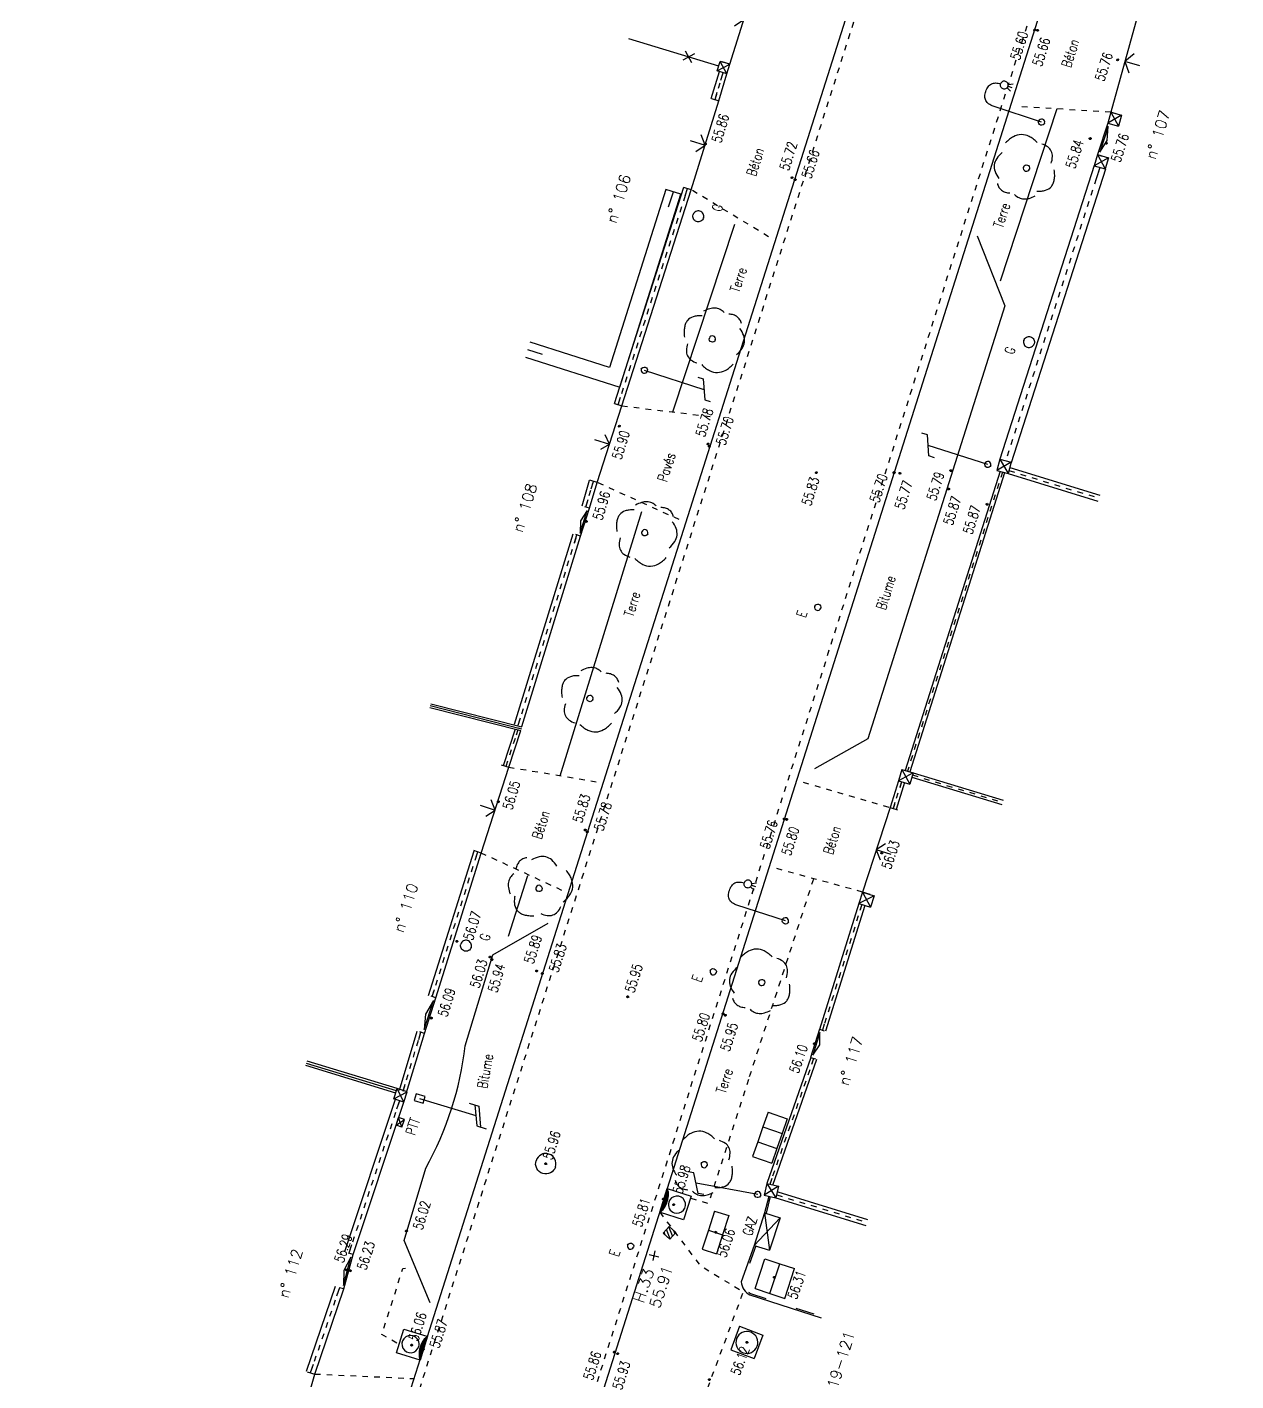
# Model space of a CAD drawing. Extents: x 661843 to 662062, y 6866352 to 6866909.
# Drawn here: x 661873.28 to 661911.86, y 6866459.34 to 6866502.56 of the extents above; entities that cross this region are included whole.
import ezdxf
from ezdxf.enums import TextEntityAlignment as Align

# ---------------------------------------------------------------- set-up
doc = ezdxf.new("R2010")
doc.units = 0
for name, pattern in [('CONTINU', [0]), ('JSI_007', [0.8, 0.3, -0.5]), ('JSI_TCO', [1, 0.5, 0.5]), ('JSI_TIC', [0.2, 0.08, 0.01, -0.1, 0.01])]:
    doc.linetypes.add(name, pattern=pattern)
doc.layers.get('0').update_dxf_attribs({"linetype": 'CONTINUOUS'})
for name, color, linetype in [('ALTI', 140, 'CONTINUOUS'), ('BORDURE', 7, 'CONTINU'), ('LIMITE', 7, 'CONTINUOUS'), ('MOB', 6, 'CONTINUOUS'), ('NUMEROS', 1, 'CONTINUOUS'), ('OBJASS', 22, 'CONTINUOUS'), ('OBJDIVERS', 104, 'CONTINUOUS'), ('OBJEAU', 4, 'CONTINUOUS'), ('OBJEDF', 240, 'CONTINUOUS'), ('OBJEP', 220, 'CONTINUOUS'), ('OBJGAZ', 30, 'CONTINUOUS'), ('OBJTELECOM', 3, 'CONTINUOUS'), ('POINTS-POLYGO', 7, 'CONTINUOUS'), ('POLYGO', 240, 'CONTINUOUS'), ('TEXTE', 7, 'CONTINUOUS'), ('VEGETATION', 3, 'CONTINUOUS'), ('VOIRIE', 7, 'CONTINUOUS'), ('Z', 4, 'CONTINUOUS')]:
    doc.layers.add(name, color=color, linetype=linetype)
doc.styles.add('36-2', font='romans.shx', dxfattribs={"height": 0.36})
doc.styles.add('5-2', font='romand.shx', dxfattribs={"height": 0.35})
doc.styles.add('ROMANS', font='romans.shx', dxfattribs={"width": 0.95, "oblique": 13.5, "height": 5})
doc.styles.get("Standard").update_dxf_attribs({"font": 'romans.shx'})
doc.linetypes.add('JSI_HAIED', pattern='A,0.48,0.06,-0.1,[138,jsi_form.shx,S=0.05,R=0,X=-0.1,Y=0],0.06', length=0.7)
doc.linetypes.add('JSI_MUD', pattern='A,0.0001,[130,jsi_form.shx,S=0.5,R=0,X=0.875,Y=0],-0.75', length=0.7501)
doc.linetypes.add('JSI_MUG', pattern='A,0.0001,[130,jsi_form.shx,S=0.5,R=0,X=-0.125,Y=0],-0.75', length=0.7501)
doc.linetypes.add('JSI_MUR', pattern='A,1e-06,-0.5,[130,jsi_form.shx,S=0.7,R=315,X=0.05,Y=0],-0.5', length=1.000001)

# ---------------------------------------------------------------- blocks, each defined once
blk = doc.blocks.new('$B_200')
at = {"color": 0, "linetype": 'BYBLOCK', "flags": 128}
for points in [[(0, -0.5, -0.414214), (-0.5, 0, -0.414214), (0, 0.5)], [(0, -0.5, 0.414214), (0.5, 0, 0.414214), (0, 0.5)]]:
    blk.add_lwpolyline(points, format="xyb", dxfattribs=at)
blk = doc.blocks.new('$B_220')
at = {"color": 0, "linetype": 'BYBLOCK', "flags": 128}
for points in [[(0.297, 0.272, 0.039633), (0.273, 0.344, 0.053426), (0.241, 0.401, 0.147584), (0.154, 0.47, 0.071882), (0.099, 0.483, 0.058066), (0.036, 0.48, 0.043501), (-0.035, 0.463, 0.032041), (-0.113, 0.431)], [(-0.195, 0.351, 0.077685), (-0.303, 0.336, 0.115926), (-0.379, 0.292, 0.119307), (-0.426, 0.217, 0.082378), (-0.441, 0.113)], [(0.461, -0.046, 0.087593), (0.487, 0.033, 0.096392), (0.482, 0.113, 0.080457), (0.446, 0.192, 0.056881), (0.379, 0.272)], [(-0.441, 0.033, 0.03619), (-0.474, -0.044, 0.046233), (-0.492, -0.116, 0.121403), (-0.482, -0.245, 0.119181), (-0.41, -0.354, 0.044648), (-0.351, -0.401, 0.034835), (-0.277, -0.443)], [(0.379, -0.364, 0.076898), (0.431, -0.319, 0.090424), (0.461, -0.265, 0.083207), (0.472, -0.2, 0.062964), (0.461, -0.126)], [(-0.113, -0.443, 0.078382), (0.005, -0.498, 0.113914), (0.113, -0.503, 0.115194), (0.21, -0.458, 0.080222), (0.297, -0.364)]]:
    blk.add_lwpolyline(points, format="xyb", dxfattribs=at)
blk = doc.blocks.new('$Y_001')
at = {"color": 0, "linetype": 'BYBLOCK', "flags": 128}
for points in [[(-0.5, 0), (0.5, 0)], [(0, -0.5), (0, 0.5)]]:
    blk.add_lwpolyline(points, dxfattribs=at)
blk = doc.blocks.new('TCPOINT')
at = {"color": 0}
blk.add_point((0, 0), dxfattribs=at)
at = {"layer": 'NUMEROS', "style": '36-2'}
blk.add_attdef('MAT', (0.1, 0.1), '', height=0.36, dxfattribs=at)
at = {"layer": 'Z', "style": 'ROMANS'}
blk.add_attdef('ALT', text='', height=0.36, dxfattribs=at).set_placement((0.1, -0.1), align=Align.TOP_LEFT)
blk = doc.blocks.new('$B_030')
at = {"color": 0, "linetype": 'BYBLOCK', "flags": 128}
for points in [[(0, 0), (0, 1)], [(0, 1), (1, 1)], [(0, 1), (1, 0)], [(0, 0), (1, 1)], [(1, 0), (1, 1)], [(0, 0), (1, 0)]]:
    blk.add_lwpolyline(points, dxfattribs=at)
blk = doc.blocks.new('$B_136')
at = {"color": 0, "linetype": 'BYBLOCK', "flags": 128}
for points in [[(-0.156, 0.844), (-0.156, 0.938), (0.156, 1.062), (0.156, 1.156)], [(0, 0), (0, 1)]]:
    blk.add_lwpolyline(points, dxfattribs=at)
blk = doc.blocks.new('$B_001')
at = {"color": 0, "linetype": 'BYBLOCK', "flags": 128}
for points in [[(0, 0), (0, 1)], [(0, 1), (1, 1)], [(1, 0), (1, 1)], [(0, 0), (1, 0)]]:
    blk.add_lwpolyline(points, dxfattribs=at)
blk = doc.blocks.new('$B_130')
at = {"color": 0, "linetype": 'BYBLOCK', "flags": 128}
for points in [[(0, 0), (0, 0.812, -0.08), (0.012, 0.895, -0.117647), (0.047, 0.953, -0.117647), (0.105, 0.988, -0.08), (0.188, 1, -0.08), (0.27, 0.988, -0.117647), (0.328, 0.953, -0.117647), (0.363, 0.895, -0.08), (0.375, 0.812)], [(0.375, 0.688, -0.414214), (0.312, 0.75, -0.414214), (0.375, 0.812)], [(0.375, 0.688, 0.414214), (0.438, 0.75, 0.414214), (0.375, 0.812)]]:
    blk.add_lwpolyline(points, format="xyb", dxfattribs=at)
for points in [[(0.344, 0.688), (0.312, 0.625)], [(0.375, 0.688), (0.375, 0.625)], [(0.406, 0.688), (0.438, 0.625)]]:
    blk.add_lwpolyline(points, dxfattribs=at)
blk = doc.blocks.new('$B_137')
at = {"color": 0, "linetype": 'BYBLOCK', "flags": 128}
for points in [[(-0.156, 0.875), (0.156, 1), (0.156, 1.156)], [(-0.156, 0.781), (-0.156, 0.938), (0.156, 1.062)], [(0, 0), (0, 0.938)]]:
    blk.add_lwpolyline(points, dxfattribs=at)
blk.add_lwpolyline([(-0.055, -0.075), (0.055, -0.075), (0.055, 0.075), (-0.055, 0.075)], close=True)
blk = doc.blocks.new('$B_024')
at = {"color": 0, "linetype": 'BYBLOCK', "flags": 128}
for points in [[(-0.5, -0.5), (-0.5, 0.5), (0.5, 0.5), (0.5, -0.469)], [(-0.438, -0.469), (0.438, -0.469)], [(-0.406, -0.438), (0.406, -0.438)], [(-0.312, -0.406), (0.312, -0.406)], [(-0.219, -0.375), (0.219, -0.375)]]:
    blk.add_lwpolyline(points, dxfattribs=at)
for points in [[(0, -0.281, -0.668179), (-0.243, 0.306, -0.668179), (0.344, 0.062)], [(0, -0.281, 0.414214), (0.344, 0.062)]]:
    blk.add_lwpolyline(points, format="xyb", dxfattribs=at)
blk.add_lwpolyline([(-0.5, -0.5, -0.128795), (-0.178, -0.358, -0.08099), (0.178, -0.358, -0.128795), (0.5, -0.5)], format="xyb", close=True, dxfattribs=at)
blk = doc.blocks.new('$B_020')
at = {"color": 0, "linetype": 'BYBLOCK', "flags": 128}
for points in [[(0, 0), (0, 1)], [(0, 1), (1, 1)], [(1, 0), (1, 1)], [(0, 0), (1, 0)]]:
    blk.add_lwpolyline(points, dxfattribs=at)
for points in [[(0.5, 0.0625, -0.4142136), (0.0625, 0.5, -0.4142136), (0.5, 0.9375)], [(0.5, 0.0625, 0.4142136), (0.9375, 0.5, 0.4142136), (0.5, 0.9375)]]:
    blk.add_lwpolyline(points, format="xyb", dxfattribs=at)
blk = doc.blocks.new('$B_038')
at = {"color": 0, "linetype": 'BYBLOCK', "flags": 128}
blk.add_lwpolyline([(-0.5, 0.5), (0.5, 0.5), (0.5, -0.5), (-0.5, -0.5)], close=True, dxfattribs=at)
for points in [[(-0.34, 0.5), (-0.5, 0.19)], [(0.03, 0.5), (-0.47, -0.5)], [(0.44, 0.5), (-0.06, -0.5)], [(0.5, -0.19), (0.34, -0.5)]]:
    blk.add_lwpolyline(points, dxfattribs=at)
blk = doc.blocks.new('$B_028')
at = {"color": 0, "linetype": 'BYBLOCK', "flags": 128}
for points in [[(0, 0.5), (0, -0.5), (0.094, -0.062)], [(-0.5, -0.5), (-0.5, 0)], [(0.5, 0), (0.5, -0.5)], [(-0.094, -0.062), (0, -0.5)], [(-0.5, -0.5), (0.5, -0.5)]]:
    blk.add_lwpolyline(points, dxfattribs=at)
blk = doc.blocks.new('$B_027')
at = {"color": 0, "linetype": 'BYBLOCK', "flags": 128}
for points in [[(-0.5, -0.5), (0.5, -0.5), (0.5, -0.188)], [(-0.5, -0.5), (-0.5, -0.188)]]:
    blk.add_lwpolyline(points, dxfattribs=at)
blk.add_lwpolyline([(-0.406, -0.406), (0.406, -0.406), (0, -0.188)], close=True, dxfattribs=at)
blk = doc.blocks.new('$B_210')
at = {"linetype": 'CONTINUOUS'}
blk.add_hatch(color=0, dxfattribs=at).paths.add_polyline_path([(0, -0.5, -1), (0, 0.5, -1)])
at = {"color": 0, "linetype": 'BYBLOCK', "flags": 128}
blk.add_lwpolyline([(0, -0.5, -1), (0, 0.5, -1)], format="xyb", close=True, dxfattribs=at)
blk = doc.blocks.new('GEOCROIX')
at = {"color": 0, "linetype": 'BYBLOCK'}
for p, q in [((-0.5, 0.5), (0.5, -0.5)), ((-0.5, -0.5), (0.5, 0.5))]:
    blk.add_line(p, q, dxfattribs=at)

msp = doc.modelspace()

# ---------------------------------------------------------------- linework, layer by layer
at = {"layer": 'BORDURE', "linetype": 'JSI_TCO', "ltscale": 2, "elevation": 57.333, "flags": 128}
for points in [[(661873.284, 6866420.403), (661876.968, 6866432.104), (661884.421, 6866455.611), (661886.063, 6866460.763), (661891.968, 6866479.359), (661905.43, 6866521.805), (661911.016, 6866539.446), (661911.398, 6866540.649, 0.028949), (661911.49, 6866541.018, 0.022625), (661911.552, 6866541.445, 0.017901), (661911.582, 6866541.928, 0.01438), (661911.581, 6866542.468, 0.023859), (661911.543, 6866542.974, 0.026093), (661911.459, 6866543.452, 0.033463), (661911.298, 6866543.982, 0.035211), (661911.071, 6866544.473, 0.044825), (661910.434, 6866545.419, 0.031728), (661909.86, 6866546.04, 0.020083), (661909.5, 6866546.357, 0.025489), (661909.157, 6866546.608, 0.032621), (661908.83, 6866546.794, 0.041564), (661908.52, 6866546.914), (661890.814, 6866552.024)], [(661886.143, 6866461.835), (661885.312, 6866463.827), (661886.006, 6866466.13, 0.097896), (661887.263, 6866470.035), (661888.149, 6866472.944), (661889.908, 6866473.95)]]:
    msp.add_lwpolyline(points, format="xyb", dxfattribs=at)
for points in [[(661910.834, 6866519.531), (661893.713, 6866465.482), (661881.4, 6866426.672)], [(661906.145, 6866499.95), (661904.33, 6866494.445)], [(661893.886, 6866490.281), (661895.871, 6866496.265)], [(661903.605, 6866495.896), (661904.481, 6866493.663), (661900.116, 6866479.842), (661898.41, 6866478.876)], [(661890.293, 6866478.657), (661892.895, 6866487.099)], [(661888.643, 6866473.534), (661889.26, 6866475.479)]]:
    msp.add_lwpolyline(points, dxfattribs=at)
at = {"layer": 'LIMITE', "linetype": 'JSI_MUD', "ltscale": 0.25}
for p, q in [((661895.422, 6866500.863, 113.138), (661895.494, 6866501.102, 113.124)), ((661894.283, 6866497.167, 113.186), (661894.359, 6866497.404, 113.184)), ((661891.284, 6866487.818, 113.263), (661891.355, 6866488.057, 113.261)), ((661890.754, 6866486.106, 113.306), (661890.828, 6866486.345, 113.302))]:
    msp.add_line(p, q, dxfattribs=at)
at = {"layer": 'LIMITE', "linetype": 'JSI_MUG', "ltscale": 0.25}
for p, q in [((661895.237, 6866500.245, 113.174), (661895.308, 6866500.484, 113.16)), ((661892.144, 6866490.504, 113.243), (661892.221, 6866490.742, 113.241)), ((661891.112, 6866487.236, 113.267), (661891.183, 6866487.475, 113.265)), ((661888.954, 6866480.272, 113.385), (661889.027, 6866480.511, 113.381))]:
    msp.add_line(p, q, dxfattribs=at)
at = {"layer": 'LIMITE', "linetype": 'JSI_MUG', "ltscale": 0.38}
msp.add_line((661907.514, 6866498.077, 113.205), (661907.398, 6866497.715, 113.206), dxfattribs=at)
at = {"layer": 'LIMITE', "linetype": 'JSI_MUD', "ltscale": 0.18}
msp.add_line((661888.899, 6866479.96, 113.373), (661888.956, 6866480.131, 113.371), dxfattribs=at)
at = {"layer": 'LIMITE', "linetype": 'JSI_MUG', "ltscale": 0.18}
msp.add_line((661888.569, 6866478.963, 113.381), (661888.625, 6866479.134, 113.38), dxfattribs=at)
at = {"layer": 'LIMITE', "linetype": 'JSI_MUG', "ltscale": 0.2}
for p, q in [((661901.187, 6866478.468, 113.362), (661901.127, 6866478.278, 113.358)), ((661899.921, 6866474.549, 113.385), (661899.861, 6866474.358, 113.387)), ((661898.382, 6866469.631, 113.441), (661898.316, 6866469.442, 113.442))]:
    msp.add_line(p, q, dxfattribs=at)
at = {"layer": 'LIMITE', "linetype": 'JSI_MUD', "ltscale": 0.2}
for p, q in [((661900.977, 6866477.805, 113.347), (661900.917, 6866477.614, 113.342)), ((661898.721, 6866470.724, 113.432), (661898.661, 6866470.534, 113.434)), ((661897.046, 6866465.802, 113.458), (661896.98, 6866465.613, 113.459))]:
    msp.add_line(p, q, dxfattribs=at)
at = {"layer": 'LIMITE', "linetype": 'JSI_MUD', "ltscale": 0.24}
msp.add_line((661887.59, 6866475.999, 113.383), (661887.662, 6866476.228, 113.381), dxfattribs=at)
at = {"layer": 'LIMITE', "linetype": 'JSI_MUG', "ltscale": 0.24}
msp.add_line((661886.213, 6866471.608, 113.415), (661886.284, 6866471.837, 113.414), dxfattribs=at)
at = {"layer": 'LIMITE', "linetype": 'JSI_MUD', "ltscale": 0.28}
for p, q in [((661885.086, 6866468.022, 113.518), (661885.174, 6866468.287, 113.516)), ((661883.17, 6866462.055, 113.556), (661883.26, 6866462.32, 113.556))]:
    msp.add_line(p, q, dxfattribs=at)
at = {"layer": 'LIMITE', "linetype": 'JSI_MUG', "ltscale": 0.28}
for p, q in [((661883.56, 6866463.424, 113.549), (661883.648, 6866463.69, 113.547)), ((661882.332, 6866459.606, 113.554), (661882.422, 6866459.871, 113.555))]:
    msp.add_line(p, q, dxfattribs=at)
at = {"layer": 'LIMITE', "elevation": 57.333, "flags": 128}
for points in [[(661895.354, 6866501.31), (661892.485, 6866502.186)], [(661904.644, 6866488.494), (661907.513, 6866487.617)], [(661904.586, 6866488.303), (661907.455, 6866487.426)], [(661901.513, 6866478.613), (661904.382, 6866477.737)], [(661901.557, 6866478.757), (661904.426, 6866477.88)], [(661885.091, 6866468.673), (661882.222, 6866469.549)], [(661885.047, 6866468.53), (661882.178, 6866469.406)], [(661897.177, 6866465.183), (661900.046, 6866464.306)], [(661897.236, 6866465.374), (661900.105, 6866464.498)]]:
    msp.add_lwpolyline(points, dxfattribs=at)
at = {"layer": 'LIMITE', "linetype": 'JSI_TCO', "ltscale": 2, "elevation": 57.333, "flags": 128}
for points in [[(661895.117, 6866500.281), (661895.374, 6866501.138)], [(661895.356, 6866500.209), (661895.613, 6866501.066)], [(661907.333, 6866498.135), (661904.327, 6866488.768)], [(661907.695, 6866498.018), (661904.689, 6866488.652)], [(661892.025, 6866490.543), (661894.24, 6866497.443)], [(661892.263, 6866490.466), (661894.478, 6866497.366)], [(661890.992, 6866487.271), (661891.235, 6866488.093)], [(661904.333, 6866488.377), (661901.304, 6866478.831)], [(661904.476, 6866488.332), (661901.447, 6866478.786)], [(661891.232, 6866487.2), (661891.475, 6866488.022)], [(661888.834, 6866480.309), (661890.708, 6866486.382)], [(661889.073, 6866480.235), (661890.947, 6866486.308)], [(661886.134, 6866480.841), (661889.041, 6866480.102)], [(661886.163, 6866480.957), (661889.071, 6866480.219)], [(661888.483, 6866478.991), (661888.871, 6866480.159)], [(661888.654, 6866478.935), (661889.041, 6866480.102)], [(661901.092, 6866478.499), (661900.821, 6866477.644)], [(661901.282, 6866478.438), (661901.012, 6866477.584)], [(661886.098, 6866471.644), (661887.548, 6866476.263)], [(661886.327, 6866471.572), (661887.777, 6866476.192)], [(661899.826, 6866474.579), (661898.566, 6866470.563)], [(661900.017, 6866474.519), (661898.757, 6866470.504)], [(661885.166, 6866468.62), (661885.733, 6866470.502)], [(661885.396, 6866468.551), (661885.963, 6866470.433)], [(661898.287, 6866469.664), (661896.885, 6866465.646)], [(661898.476, 6866469.598), (661897.074, 6866465.58)], [(661883.427, 6866463.468), (661885.041, 6866468.331)], [(661883.693, 6866463.38), (661885.307, 6866468.243)], [(661882.199, 6866459.651), (661883.128, 6866462.365)], [(661882.464, 6866459.56), (661883.393, 6866462.275)]]:
    msp.add_lwpolyline(points, dxfattribs=at)
at = {"layer": 'LIMITE', "linetype": 'JSI_TIC', "ltscale": 2, "elevation": 57.333, "flags": 128}
for points in [[(661895.237, 6866500.245), (661895.494, 6866501.102)], [(661907.514, 6866498.077), (661904.508, 6866488.71)], [(661892.144, 6866490.504), (661894.359, 6866497.404)], [(661891.112, 6866487.236), (661891.355, 6866488.057)], [(661904.405, 6866488.355), (661901.376, 6866478.809)], [(661904.615, 6866488.399), (661907.484, 6866487.522)], [(661888.954, 6866480.272), (661890.828, 6866486.345)], [(661888.569, 6866478.963), (661888.956, 6866480.131)], [(661901.535, 6866478.685), (661904.404, 6866477.808)], [(661901.187, 6866478.468), (661900.917, 6866477.614)], [(661886.213, 6866471.608), (661887.662, 6866476.228)], [(661899.921, 6866474.549), (661898.661, 6866470.534)], [(661885.281, 6866468.585), (661885.848, 6866470.468)], [(661898.382, 6866469.631), (661896.98, 6866465.613)], [(661883.56, 6866463.424), (661885.174, 6866468.287)], [(661897.206, 6866465.279), (661900.075, 6866464.402)], [(661882.332, 6866459.606), (661883.26, 6866462.32)]]:
    msp.add_lwpolyline(points, dxfattribs=at)
at = {"layer": 'LIMITE', "linetype": 'JSI_MUR', "ltscale": 0.12, "elevation": 57.333, "flags": 128}
msp.add_lwpolyline([(661886.148, 6866480.899), (661889.056, 6866480.16)], dxfattribs=at)
at = {"layer": 'LIMITE', "linetype": 'JSI_MUD', "ltscale": 0.12, "elevation": 57.333, "flags": 128}
msp.add_lwpolyline([(661888.94, 6866480.19), (661889.056, 6866480.16)], dxfattribs=at)
at = {"layer": 'LIMITE', "linetype": 'JSI_MUD', "ltscale": 0.24, "elevation": 57.333, "flags": 128}
msp.add_lwpolyline([(661885.779, 6866470.238), (661885.848, 6866470.468)], dxfattribs=at)
at = {"layer": 'LIMITE', "linetype": 'JSI_MUR', "ltscale": 0.15, "elevation": 57.333, "flags": 128}
msp.add_lwpolyline([(661885.069, 6866468.601), (661882.2, 6866469.478)], dxfattribs=at)
at = {"layer": 'LIMITE', "linetype": 'JSI_MUG', "ltscale": 0.24, "elevation": 57.333, "flags": 128}
msp.add_lwpolyline([(661885.281, 6866468.585), (661885.35, 6866468.815)], dxfattribs=at)
at = {"layer": 'LIMITE', "linetype": 'CONTINUOUS', "ltscale": 2, "elevation": 57.333, "flags": 128}
msp.add_lwpolyline([(661896.948, 6866465.232), (661896.817, 6866464.704)], dxfattribs=at)
at = {"layer": 'LIMITE', "linetype": 'JSI_007', "ltscale": 2, "elevation": 57.333, "flags": 128}
msp.add_lwpolyline([(661896.997, 6866465.223), (661896.866, 6866464.695)], dxfattribs=at)
at = {"layer": 'LIMITE', "linetype": 'CONTINUOUS', "ltscale": 2, "elevation": 57.333, "flags": 128}
msp.add_lwpolyline([(661896.485, 6866463.668), (661896.074, 6866462.506, 0.25469), (661896.349, 6866462.083), (661898.621, 6866461.351)], format="xyb", dxfattribs=at)
at = {"layer": 'LIMITE', "linetype": 'JSI_007', "ltscale": 2, "elevation": 57.333, "flags": 128}
msp.add_lwpolyline([(661896.533, 6866463.651), (661896.124, 6866462.499, 0.246394), (661896.369, 6866462.129), (661898.636, 6866461.399)], format="xyb", dxfattribs=at)
at = {"layer": 'VEGETATION', "linetype": 'JSI_HAIED', "ltscale": 2, "elevation": 57.333, "flags": 128}
msp.add_lwpolyline([(661889.184, 6866492.019), (661892.194, 6866491.066), (661894.143, 6866497.222), (661893.667, 6866497.373), (661891.869, 6866491.694), (661889.332, 6866492.497)], dxfattribs=at)
at = {"layer": 'VEGETATION', "linetype": 'JSI_MUD', "ltscale": 0.8, "elevation": 57.333, "flags": 128}
for points in [[(661893.754, 6866496.821), (661893.905, 6866497.298)], [(661889.735, 6866492.107), (661889.258, 6866492.258)]]:
    msp.add_lwpolyline(points, dxfattribs=at)
at = {"layer": 'VOIRIE', "linetype": 'JSI_TIC', "ltscale": 2, "elevation": 57.333, "flags": 128}
msp.add_lwpolyline([(661873.542, 6866420.322), (661877.226, 6866432.022), (661884.678, 6866455.529), (661886.321, 6866460.681), (661892.226, 6866479.277), (661905.688, 6866521.724), (661911.273, 6866539.365), (661911.655, 6866540.567, 0.028529), (661911.754, 6866540.958, 0.022609), (661911.819, 6866541.407, 0.018086), (661911.852, 6866541.913, 0.014656), (661911.851, 6866542.476, 0.023976), (661911.811, 6866543.009, 0.026092), (661911.721, 6866543.513, 0.033534), (661911.55, 6866544.079, 0.035162), (661911.308, 6866544.603, 0.044895), (661910.643, 6866545.59, 0.031859), (661910.046, 6866546.235, 0.020254), (661909.668, 6866546.568, 0.025386), (661909.305, 6866546.834, 0.03313), (661908.943, 6866547.04, 0.041214), (661908.595, 6866547.174), (661890.889, 6866552.284)], format="xyb", dxfattribs=at)
for points in [[(661910.576, 6866519.613), (661893.455, 6866465.563), (661881.143, 6866426.754)], [(661907.862, 6866499.84), (661904.893, 6866500.024)], [(661896.942, 6866495.867), (661894.478, 6866497.366)], [(661892.263, 6866490.466), (661895.15, 6866490.12)], [(661894.095, 6866486.834), (661891.475, 6866488.022)], [(661888.654, 6866478.935), (661891.448, 6866478.467)], [(661898.05, 6866478.449), (661900.821, 6866477.644)], [(661890.35, 6866475), (661887.777, 6866476.192)], [(661899.943, 6866474.946), (661897.201, 6866475.694)], [(661898.374, 6866475.361), (661896.301, 6866468.958)], [(661896.301, 6866468.958), (661895.023, 6866464.996), (661894.439, 6866465.171)], [(661893.473, 6866464.723), (661894.761, 6866463.023), (661896.134, 6866462.184), (661894.611, 6866458.074), (661895.067, 6866457.902), (661894.802, 6866456.741), (661895.919, 6866456.401)], [(661885.078, 6866460.549), (661884.604, 6866460.822), (661885.272, 6866462.927), (661885.527, 6866462.96)], [(661882.464, 6866459.56), (661885.646, 6866459.415)]]:
    msp.add_lwpolyline(points, dxfattribs=at)

# ---------------------------------------------------------------- block references
at = {"layer": 'ALTI', "linetype": 'CONTINUOUS'}
for p, xscale, yscale, rotation in [((661905.434, 6866502.464, 57.333), 0.0600000002881828, 0.0600000002881828, 252.4233613286478), ((661905.529, 6866502.457, 57.333), 0.0600000002881828, 0.0600000002881828, 252.4233613286478), ((661908.084, 6866501.514, 57.333), 0.0599999999267372, 0.0599999999267372, 176.4498011417628), ((661894.921, 6866498.823, 57.333), 0.0600000000849694, 0.0600000000849694, 73.32380857122354), ((661907.206, 6866499, 57.333), 0.0599999996689909, 0.0599999996689909, 252.2083726871553), ((661907.722, 6866498.847, 57.333), 0.0599999996689909, 0.0599999996689909, 252.2083726871553), ((661897.692, 6866497.752, 57.333), 0.0599999997482003, 0.0599999997482003, 72.40329474870799), ((661897.791, 6866497.686, 57.333), 0.0599999997482003, 0.0599999997482003, 72.40329474870799), ((661892.183, 6866489.818, 57.333), 0.060000000054707, 0.060000000054707, 353.1639735187448), ((661895.013, 6866489.248, 57.333), 0.0599999997482003, 0.0599999997482003, 72.40329474870799), ((661895.055, 6866489.177, 57.333), 0.0599999997482003, 0.0599999997482003, 72.40329474870799), ((661898.471, 6866488.335, 57.333), 0.0600000002881828, 0.0600000002881828, 252.4233613286478), ((661900.95, 6866488.337, 57.333), 0.0600000002881828, 0.0600000002881828, 252.4233613286478), ((661901.136, 6866488.314, 57.333), 0.0600000002881828, 0.0600000002881828, 252.4233613286478), ((661902.76, 6866488.4, 57.333), 0.0600000000781802, 0.0600000000781802, 252.473461499684), ((661902.685, 6866487.81, 57.333), 0.0600000000781802, 0.0600000000781802, 252.473461499684), ((661903.918, 6866487.328, 57.333), 0.0600000003738152, 0.0600000003738152, 252.5821843563626), ((661891.128, 6866486.777, 57.333), 0.0600000000862574, 0.0600000000862574, 73.5092958850407), ((661888.319, 6866477.827, 57.333), 0.059999999973202, 0.059999999973202, 350.4932371115172), ((661897.444, 6866477.28, 57.333), 0.0600000002881828, 0.0600000002881828, 252.4233613286478), ((661897.521, 6866477.263, 57.333), 0.0600000002881828, 0.0600000002881828, 252.4233613286478), ((661891.092, 6866476.926, 57.333), 0.0600000004349758, 0.0600000004349758, 72.38283522175473), ((661891.16, 6866476.866, 57.333), 0.0600000004349758, 0.0600000004349758, 72.38283522175473), ((661900.556, 6866476.195, 57.333), 0.0600000001353789, 0.0600000001353789, 164.7418427703335), ((661886.998, 6866473.373, 57.333), 0.0600000004302124, 0.0600000004302124, 72.57954014203985), ((661888.054, 6866472.873, 57.333), 0.0599999998233541, 0.0599999998233541, 73.05915537705569), ((661888.113, 6866472.795, 57.333), 0.0599999998233541, 0.0599999998233541, 73.05915537705569), ((661889.544, 6866472.429, 57.333), 0.0600000004349758, 0.0600000004349758, 72.38283522175473), ((661889.724, 6866472.348, 57.333), 0.0600000004349758, 0.0600000004349758, 72.38283522175473), ((661892.452, 6866471.603, 57.333), 0.0599999997374216, 0.0599999997374216, 72.38300775220966), ((661886.183, 6866470.921, 57.333), 0.0600000001221144, 0.0600000001221144, 73.23731139989724), ((661895.49, 6866471.062, 57.333), 0.0600000002881828, 0.0600000002881828, 252.4233613286478), ((661895.566, 6866471.013, 57.333), 0.0600000002881828, 0.0600000002881828, 252.4233613286478), ((661898.407, 6866470.106, 57.333), 0.0599999998531823, 0.0599999998531823, 250.7655576430643), ((661889.836, 6866466.272, 57.333), 0.0599999997374216, 0.0599999997374216, 72.38300775220966), ((661893.585, 6866465.147, 57.333), 0.0600000002452124, 0.0600000002452124, 252.3985752335697), ((661893.916, 6866464.967, 57.333), 0.0600000002452124, 0.0600000002452124, 252.3985752335697), ((661885.39, 6866464.126, 57.333), 0.0600000002671778, 0.0600000002671778, 73.22836453475759), ((661895.258, 6866464.088, 57.333), 0.0599999997951928, 0.0599999997951928, 163.3582546128157), ((661883.479, 6866462.883, 57.333), 0.0599999999250242, 0.0599999999250242, 71.64479912053204), ((661883.594, 6866462.855, 57.333), 0.0599999999250242, 0.0599999999250242, 71.64479912053204), ((661897.131, 6866462.649, 57.333), 0.0600000001606075, 0.0600000001606075, 342.1516194232317), ((661885.556, 6866460.483, 57.333), 0.0599999996030648, 0.0599999996030648, 72.31473653625078), ((661885.923, 6866460.353, 57.333), 0.0599999996030648, 0.0599999996030648, 72.31473653625078), ((661896.251, 6866460.568, 57.333), 0.0599999999900891, 0.0599999999900891, 249.6642970151941), ((661892.022, 6866460.259, 57.333), 0.0600000002452124, 0.0600000002452124, 252.3985752335697), ((661892.13, 6866460.211, 57.333), 0.0600000002452124, 0.0600000002452124, 252.3985752335697), ((661895.057, 6866459.384, 57.333), 0.0599999999900891, 0.0599999999900891, 249.6642970151941)]:
    msp.add_blockref('$B_210', p, dxfattribs=dict(at, xscale=xscale, yscale=yscale, rotation=rotation))
at = {"layer": 'LIMITE', "linetype": 'CONTINUOUS'}
for name, p, xscale, yscale, rotation in [('$B_028', (661895.912, 6866502.875, 57.333), 2.994082837475387, 0.5000000000742785, 72.64669175402425), ('$B_028', (661908.55, 6866501.389, 57.333), 3.353319771168202, 0.5000000000742785, 254.5349376902484), ('$B_030', (661895.613, 6866501.066, 57.333), 0.3181565809645841, 0.3181999999796281, 73.3682528216933), ('$B_028', (661894.679, 6866498.861, 57.333), 2.975286286779661, 0.5000000000742785, 72.8326320450051), ('$B_030', (661907.862, 6866499.84, 57.333), 0.3577350138395486, 0.3576999997166818, 254.3677953150403), ('$B_027', (661907.841, 6866498.914, 57.333), 1.060309507039247, 0.5000000000742785, 252.0666212177945), ('$B_030', (661907.439, 6866498.486, 57.333), 0.3673242982809062, 0.3673000004373911, 253.1857606771221), ('$B_028', (661891.631, 6866489.321, 57.333), 2.568190198919073, 0.5000000000742785, 72.1211537848398), ('$B_030', (661904.327, 6866488.768, 57.333), 0.3762431664332698, 0.3762000000297528, 254.0421328680738), ('$B_027', (661890.851, 6866486.83, 57.333), 0.9360255391804461, 0.5000000000742785, 72.30552636580067), ('$B_028', (661887.977, 6866477.639, 57.333), 2.880051999265152, 0.5000000000742785, 72.2617811406866), ('$B_030', (661901.195, 6866478.86, 57.333), 0.3762431664332698, 0.3762000000297528, 254.0421328680738), ('$B_028', (661900.62, 6866476.218, 57.333), 2.837465929556965, 0.5000000000742785, 251.9626892110379), ('$B_030', (661899.943, 6866474.946, 57.333), 0.3858263338862211, 0.3857999998191724, 252.3332585584707), ('$B_027', (661885.907, 6866471.079, 57.333), 1.195661264731739, 0.5000000000742785, 72.27213960318593), ('$B_027', (661898.665, 6866470.04, 57.333), 0.9418018954470835, 0.5000000000742785, 252.8022392957805), ('$B_030', (661885.307, 6866468.243, 57.333), 0.3400239994692813, 0.3400000001623814, 71.63819888148167), ('$B_030', (661896.885, 6866465.646, 57.333), 0.3866602252375759, 0.386700000207389, 257.2296380793844), ('$B_027', (661883.302, 6866462.893, 57.333), 1.145260712841209, 0.5000000000742785, 74.80443071225088), ('$B_028', (661881.879, 6866458.425, 57.333), 2.505066563757055, 0.5000000000742785, 74.02252308525404)]:
    msp.add_blockref(name, p, dxfattribs=dict(at, xscale=xscale, yscale=yscale, rotation=rotation))
at = {"layer": 'LIMITE', "xscale": 0.300000000136119, "yscale": 0.300000000136119, "zscale": 0.300000000136119, "rotation": 163.0171489087901}
msp.add_blockref('GEOCROIX', (661894.398, 6866501.602, 57.333), dxfattribs=at)
at = {"layer": 'MOB', "linetype": 'CONTINUOUS', "xscale": 0.2851621467404419, "yscale": 0.2852000003534705, "rotation": 228.5144922720574}
msp.add_blockref('$B_038', (661893.781, 6866464.068, 57.333), dxfattribs=at)
at = {"layer": 'OBJASS', "linetype": 'CONTINUOUS'}
for name, p, xscale, yscale, rotation in [('$B_200', (661889.836, 6866466.272, 57.333), 0.6499999999567997, 0.6499999999567997, 72.38300792393392), ('$B_024', (661893.972, 6866464.982, 57.333), 0.7959369450303573, 0.7958999998632994, 252.5046199855453), ('$B_024', (661885.566, 6866460.499, 57.333), 0.796551724386596, 0.7966000000613346, 73.00642957297958), ('$B_020', (661896.015, 6866461.083, 57.333), 0.8000482111839301, 0.7999999995604627, 249.6661827350337)]:
    msp.add_blockref(name, p, dxfattribs=dict(at, xscale=xscale, yscale=yscale, rotation=rotation))
at = {"layer": 'OBJDIVERS', "linetype": 'CONTINUOUS'}
for p, xscale, yscale, rotation in [((661895.222, 6866464.764, 57.333), 0.6418169913585051, 0.4768000004267445, 252.0749395493489), ((661895.025, 6866464.153, 57.333), 0.6419423731747402, 0.4768000004267445, 252.0691002438973), ((661896.514, 6866462.285, 57.333), 0.4996928054567203, 0.9993999995799676, 341.9180095142383), ((661896.989, 6866462.129, 57.333), 0.4996928055673863, 0.9993999995799676, 341.9180095183814)]:
    msp.add_blockref('$B_001', p, dxfattribs=dict(at, xscale=xscale, yscale=yscale, rotation=rotation))
at = {"layer": 'OBJEAU', "linetype": 'CONTINUOUS'}
for p, xscale, yscale, rotation in [((661898.511, 6866484.036, 57.333), 0.2000000003804326, 0.2000000003804326, 252.4233612643368), ((661895.178, 6866472.401, 57.333), 0.2000000003804326, 0.2000000003804326, 252.4233612643368), ((661892.54, 6866463.641, 57.333), 0.2000000004086238, 0.2000000004086238, 252.3986679511451)]:
    msp.add_blockref('$B_200', p, dxfattribs=dict(at, xscale=xscale, yscale=yscale, rotation=rotation))
at = {"layer": 'OBJEDF', "linetype": 'CONTINUOUS', "xscale": 1.999999999728582, "yscale": 1.999999999728582, "rotation": 253.2373113194735}
msp.add_blockref('$B_137', (661885.809, 6866468.357, 57.333), dxfattribs=at)
at = {"layer": 'OBJEP', "linetype": 'CONTINUOUS'}
for name, p, xscale, yscale, rotation in [('$B_130', (661905.657, 6866499.524, 57.333), 1.999999999810085, 1.999999999810085, 71.75320682198915), ('$B_200', (661905.657, 6866499.524, 57.333), 0.1999999998706888, 0.1999999998706888, 71.75320683263938), ('$B_130', (661897.48, 6866474.025, 57.333), 1.999999999533074, 1.999999999533074, 72.06402542042423), ('$B_200', (661897.48, 6866474.025, 57.333), 0.1999999996347334, 0.1999999996347334, 72.06402535582912)]:
    msp.add_blockref(name, p, dxfattribs=dict(at, xscale=xscale, yscale=yscale, rotation=rotation))
at = {"layer": 'OBJGAZ', "linetype": 'CONTINUOUS'}
for name, p, xscale, yscale, rotation in [('$B_200', (661894.701, 6866496.518, 57.333), 0.3499999996561742, 0.3499999996561742, 72.20290710803916), ('$B_200', (661905.252, 6866492.504, 57.333), 0.3499999997596762, 0.3499999997596762, 252.208372822666), ('$B_200', (661887.29, 6866473.231, 57.333), 0.3500000001167213, 0.3500000001167213, 72.57954003244586), ('$B_030', (661896.817, 6866464.704, 57.333), 1.087917129050521, 0.51819999963741, 252.2365723386675)]:
    msp.add_blockref(name, p, dxfattribs=dict(at, xscale=xscale, yscale=yscale, rotation=rotation))
at = {"layer": 'OBJTELECOM', "linetype": 'CONTINUOUS'}
for name, p, xscale, yscale, rotation in [('$B_200', (661892.979, 6866491.605, 57.333), 0.2000000001733993, 0.2000000001733993, 252.2029071520609), ('$B_136', (661892.979, 6866491.605, 57.333), 2.000000000102812, 2.000000000102812, 252.2029071230496), ('$B_136', (661903.941, 6866488.594, 57.333), 2.00000000016252, 2.00000000016252, 72.20837282277459), ('$B_200', (661903.941, 6866488.594, 57.333), 0.1999999997359891, 0.1999999997359891, 72.2083728110197), ('$B_030', (661885.247, 6866467.444, 57.333), 0.2499585962995255, 0.1999999996568045, 71.64941639559036), ('$B_001', (661896.927, 6866467.92, 57.333), 0.5000588865143922, 0.6499999998173706, 250.7615425783539), ('$B_001', (661896.762, 6866467.448, 57.333), 0.4999320453015703, 0.6499999998173706, 250.7687092633511), ('$B_001', (661896.597, 6866466.976, 57.333), 0.5000588864760334, 0.6499999998173706, 250.7615425909477), ('$B_136', (661896.596, 6866465.29, 57.333), 2.000000000291062, 2.000000000291062, 79.56366602492857), ('$B_200', (661896.596, 6866465.29, 57.333), 0.1999999999248619, 0.1999999999248619, 79.56366603977486)]:
    msp.add_blockref(name, p, dxfattribs=dict(at, xscale=xscale, yscale=yscale, rotation=rotation))
at = {"layer": 'POINTS-POLYGO'}
ref = msp.add_blockref('TCPOINT', (661893.29, 6866463.338, 57.333), dxfattribs=dict(at, rotation=359.518964722964))
ref.add_attrib('MAT', 'H.33', (661892.956, 6866461.795, 57.333), dxfattribs={"layer": 'NUMEROS', "height": 0.36, "rotation": 71.8065, "style": '36-2'})
ref.add_attrib('ALT', '55.91', dxfattribs={"layer": 'Z', "height": 0.36, "rotation": 71.8065, "style": 'ROMANS'}).set_placement((661893.127, 6866461.739, 57.333), align=Align.TOP_LEFT)
at = {"layer": 'POLYGO', "linetype": 'CONTINUOUS', "xscale": 0.3200000000209822, "yscale": 0.3200000000209822, "zscale": 0.3200000000209822, "rotation": 348.0799646896258}
msp.add_blockref('$Y_001', (661893.29, 6866463.338, 113.247), dxfattribs=at)
at = {"layer": 'VEGETATION', "linetype": 'CONTINUOUS'}
for name, p, xscale, yscale, rotation in [('$B_220', (661905.172, 6866498.059, 57.333), 1.999999999810085, 1.999999999810085, 251.7532068219892), ('$B_200', (661905.172, 6866498.059, 57.333), 0.1999999998706888, 0.1999999998706888, 251.7532068326394), ('$B_220', (661895.15, 6866492.601, 57.333), 2.000000000112815, 2.000000000112815, 71.6415231244155), ('$B_200', (661895.15, 6866492.601, 57.333), 0.1999999997204384, 0.1999999997204384, 71.64152312136281), ('$B_220', (661892.996, 6866486.416, 57.333), 2.00000000015104, 2.00000000015104, 72.87004382447168), ('$B_200', (661892.996, 6866486.416, 57.333), 0.200000000217108, 0.200000000217108, 72.87004381787884), ('$B_220', (661891.245, 6866481.123, 57.333), 2.00000000015104, 2.00000000015104, 72.87004382447168), ('$B_200', (661891.245, 6866481.123, 57.333), 0.200000000217108, 0.200000000217108, 72.87004381787884), ('$B_220', (661889.615, 6866475.062, 57.333), 2.000000000147482, 2.000000000147482, 155.1542547178004), ('$B_200', (661889.615, 6866475.062, 57.333), 0.1999999998656602, 0.1999999998656602, 155.1542547862293), ('$B_220', (661896.723, 6866472.058, 57.333), 1.999999999533074, 1.999999999533074, 252.0640254204243), ('$B_200', (661896.723, 6866472.058, 57.333), 0.1999999996347334, 0.1999999996347334, 252.0640253558291), ('$B_220', (661894.89, 6866466.245, 57.333), 2.000000000083273, 2.000000000083273, 252.1240437242938), ('$B_200', (661894.89, 6866466.245, 57.333), 0.1999999996537828, 0.1999999996537828, 252.1240436915348)]:
    msp.add_blockref(name, p, dxfattribs=dict(at, xscale=xscale, yscale=yscale, rotation=rotation))

# ---------------------------------------------------------------- texts
at = {"layer": 'ALTI', "linetype": 'CONTINUOUS', "width": 0.75}
for s, rotation, p in [('55.60', 72.4234, (661905.233, 6866502.36, 57.333)), ('55.76', 72.1564, (661907.934, 6866501.684, 57.333)), ('55.84', 72.2084, (661907.004, 6866498.896, 57.333)), ('55.70', 72.4234, (661900.749, 6866488.233, 57.333)), ('55.79', 72.4735, (661902.559, 6866488.296, 57.333)), ('55.87', 72.5822, (661903.717, 6866487.223, 57.333)), ('55.76', 72.4234, (661897.243, 6866477.175, 57.333)), ('56.03', 71.5603, (661901.135, 6866476.527, 57.333)), ('55.80', 72.4234, (661895.081, 6866471.025, 57.333)), ('56.10', 70.7656, (661898.203, 6866470.008, 57.333)), ('55.81', 72.3986, (661893.176, 6866465.111, 57.333)), ('55.86', 72.3986, (661891.612, 6866460.222, 57.333))]:
    msp.add_text(s, height=0.32, rotation=rotation, dxfattribs=at).set_placement(p, align=Align.RIGHT)
for s, rotation, p in [('55.66', 72.4234, (661905.633, 6866502.256, 57.333)), ('55.76', 72.2084, (661908.144, 6866499.195, 57.333)), ('55.77', 72.4234, (661901.24, 6866488.113, 57.333)), ('55.87', 72.4735, (661902.789, 6866487.609, 57.333)), ('55.80', 72.4234, (661897.626, 6866477.062, 57.333)), ('55.95', 72.4234, (661895.671, 6866470.812, 57.333)), ('55.93', 72.3986, (661892.234, 6866460.01, 57.333))]:
    msp.add_text(s, height=0.32, rotation=rotation, dxfattribs=at).set_placement(p, align=Align.TOP_RIGHT)
for s, rotation, p in [('55.86', 73.3238, (661895.12, 6866498.93, 57.333)), ('55.66', 72.4033, (661897.992, 6866497.79, 57.333)), ('55.70', 72.4033, (661895.256, 6866489.281, 57.333)), ('55.90', 72.6085, (661891.938, 6866488.825, 57.333)), ('55.96', 73.5093, (661891.327, 6866486.885, 57.333)), ('56.05', 73.0723, (661888.451, 6866477.643, 57.333)), ('55.78', 72.3828, (661891.361, 6866476.97, 57.333)), ('56.07', 72.5795, (661887.198, 6866473.478, 57.333)), ('55.83', 72.3828, (661889.924, 6866472.452, 57.333)), ('55.94', 73.0592, (661887.977, 6866471.804, 57.333)), ('56.09', 73.2373, (661886.383, 6866471.029, 57.333)), ('56.02', 73.2284, (661885.589, 6866464.233, 57.333)), ('56.23', 71.6448, (661883.797, 6866462.956, 57.333)), ('55.87', 72.3147, (661886.124, 6866460.457, 57.333))]:
    msp.add_text(s, height=0.32, rotation=rotation, dxfattribs=at).set_placement(p, align=Align.TOP_LEFT)
for s, rotation, p in [('55.72', 72.4033, (661897.588, 6866497.953, 57.333)), ('55.78', 72.4033, (661894.908, 6866489.449, 57.333)), ('55.83', 72.3828, (661890.987, 6866477.127, 57.333)), ('55.89', 72.3828, (661889.44, 6866472.63, 57.333)), ('56.03', 73.0592, (661887.711, 6866471.855, 57.333)), ('56.29', 71.6448, (661883.378, 6866463.085, 57.333))]:
    msp.add_text(s, height=0.32, rotation=rotation, dxfattribs=at).set_placement(p)
for s, rotation, p in [('55.83', 72.4234, (661898.422, 6866488.183, 57.333)), ('55.98', 72.3986, (661894.309, 6866466.216, 57.333)), ('56.06', 70.9997, (661895.734, 6866464.183, 57.333)), ('56.12', 69.6643, (661896.196, 6866460.418, 57.333))]:
    msp.add_text(s, height=0.32, rotation=rotation, dxfattribs=at).set_placement(p, align=Align.MIDDLE_RIGHT)
for s, rotation, p in [('55.95', 72.383, (661892.501, 6866471.755, 57.333)), ('55.96', 72.383, (661889.884, 6866466.424, 57.333)), ('56.31', 70.9997, (661897.691, 6866461.972, 57.333)), ('56.06', 72.3147, (661885.605, 6866460.635, 57.333))]:
    msp.add_text(s, height=0.32, rotation=rotation, dxfattribs=at).set_placement(p, align=Align.MIDDLE_LEFT)
at = {"layer": 'OBJEAU', "linetype": 'CONTINUOUS', "width": 0.75}
for rotation, p in [(72.4234, (661898.184, 6866483.867, 57.333)), (72.4234, (661894.852, 6866472.232, 57.333)), (72.3987, (661892.213, 6866463.471, 57.333))]:
    msp.add_text('E', height=0.32, rotation=rotation, dxfattribs=at).set_placement(p, align=Align.RIGHT)
at = {"layer": 'OBJGAZ', "linetype": 'CONTINUOUS', "width": 0.75}
for rotation, p in [(72.2029, (661895.123, 6866496.735, 57.333)), (72.5795, (661887.71, 6866473.45, 57.333))]:
    msp.add_text('G', height=0.32, rotation=rotation, dxfattribs=at).set_placement(p, align=Align.TOP_LEFT)
msp.add_text('G', height=0.32, rotation=72.2084, dxfattribs=at).set_placement((661904.831, 6866492.287, 57.333), align=Align.RIGHT)
msp.add_text('GAZ', height=0.32, rotation=72.2366, dxfattribs=at).set_placement((661896.499, 6866464.235, 57.333), align=Align.CENTER)
at = {"layer": 'OBJTELECOM', "linetype": 'CONTINUOUS', "width": 0.75}
msp.add_text('PTT', height=0.32, rotation=71.6448, dxfattribs=at).set_placement((661885.439, 6866467.513, 57.333), align=Align.TOP_CENTER)
at = {"layer": 'TEXTE', "linetype": 'CONTINUOUS', "width": 0.75}
for s, rotation, p in [('Béton', 72.4234, (661906.568, 6866501.722, 57.333)), ('Béton', 72.4033, (661896.518, 6866498.253, 57.333)), ('Terre', 71.7532, (661904.383, 6866496.55, 57.333)), ('Terre', 71.6415, (661895.979, 6866494.491, 57.333)), ('Pavés', 72.4033, (661893.686, 6866488.509, 57.333)), ('Bitume', 72.4735, (661900.688, 6866484.503, 57.333)), ('Terre', 72.87, (661892.589, 6866484.137, 57.333)), ('Béton', 72.3828, (661889.68, 6866477.093, 57.333)), ('Béton', 72.4234, (661898.973, 6866476.605, 57.333)), ('Bitume', 79.6633, (661887.902, 6866469.228, 57.333)), ('Terre', 72.064, (661895.535, 6866468.916, 57.333))]:
    msp.add_text(s, height=0.32, rotation=rotation, dxfattribs=at).set_placement(p, align=Align.MIDDLE_CENTER)
at = {"layer": 'TEXTE', "style": '5-2'}
for s, p in [('n° 107', (661909.282, 6866498.302, 57.333)), ('n° 106', (661892.075, 6866496.262, 57.333)), ('n° 108', (661889.085, 6866486.394, 57.333)), ('n° 110', (661885.288, 6866473.624, 57.333)), ('n° 117', (661899.489, 6866468.733, 57.333)), ('n° 112', (661881.606, 6866461.955, 57.333)), ('n° 119-121', (661898.829, 6866458.105, 57.333))]:
    msp.add_text(s, height=0.35, rotation=72.4698, dxfattribs=at).set_placement(p)

doc.saveas('drawing.dxf')
